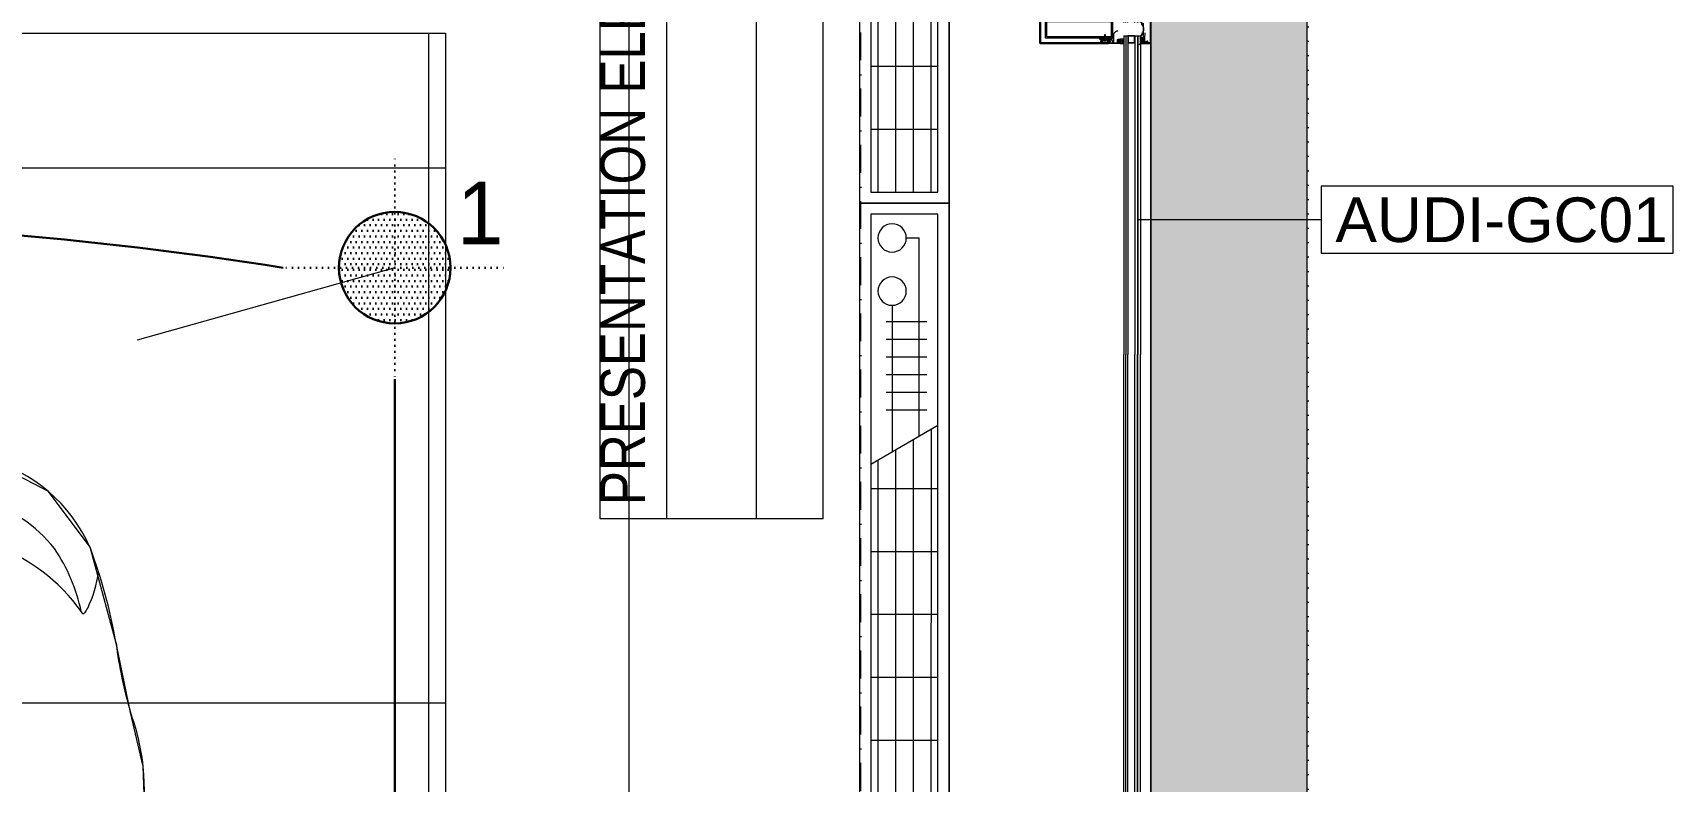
# Model space of a CAD drawing. Extents: x -1701 to 23780, y -363 to 7742.
# Drawn here: x 4536.9 to 4904.6, y 915.3 to 1083.2 of the extents above; entities that cross this region are included whole.
import ezdxf
from ezdxf.enums import TextEntityAlignment as Align

# ---------------------------------------------------------------- set-up
doc = ezdxf.new("R2010")
doc.units = 0
doc.header["$LTSCALE"] = 25
doc.header["$MEASUREMENT"] = 0
for name, pattern in [('Audi$0$DASHDOT2', [0.5, 0.25, -0.125, 0, -0.125]), ('Audi$0$DOT2', [0.125, 0, -0.125]), ('DOT2', [0.125, 0, -0.125])]:
    doc.linetypes.add(name, pattern=pattern)
doc.layers.get('0').update_dxf_attribs({"color": 9, "lineweight": 9})
for name, color, linetype, lineweight in [('31', 9, 'Continuous', 9), ('Audi$0$04', 8, 'Continuous', 9), ('Audi$0$05', 8, 'Continuous', 9), ('Audi$0$06D', 8, 'Continuous', 9), ('Audi$0$09', 8, 'Continuous', 9), ('Audi$0$10', 8, 'Continuous', 9), ('Audi$0$15', 8, 'Continuous', 9), ('Audi$0$20', 8, 'Audi$0$DOT2', 9), ('Audi$0$22', 8, 'Continuous', 9), ('Audi$0$24', 8, 'Audi$0$DASHDOT2', 9), ('Audi$0$32', 8, 'Continuous', 9), ('E-Aydınlatma', 7, 'Continuous', 30), ('E-KABLO', 7, 'Continuous', 30)]:
    doc.layers.add(name, color=color, linetype=linetype, lineweight=lineweight)
doc.styles.add('Audi$0$Arial', font='arial.ttf', dxfattribs={"height": 2.5})
doc.styles.add('Audi$0$MuuM_TEXT-STANDART', font='ARIALN.TTF')
doc.styles.add('TX-TEXT', font='')
doc.styles.get('TX-TEXT').set_extended_font_data('TrSah Futura Lt BT')

# ---------------------------------------------------------------- blocks, each defined once
blk = doc.blocks.new('Audi$0$p-audi-highlight_platform')
for p, q in [((510.3, 0), (510.3, 307.6)), ((630.3, 0), (630.3, 307.6)), ((660.6, 3.8), (0, 3.8))]:
    blk.add_line(p, q)
blk.add_lwpolyline([(0, 307.6), (660.6, 307.6), (660.6, 0), (0, 0)], close=True)
blk = doc.blocks.new('Audi$0$p-audi-presentation')
for p, q in [((-70, 35), (142.5, 35)), ((-70, 34.5), (142.5, 34.5)), ((142.5, 35), (260, 35)), ((142.5, 15.5), (-70, 15.5)), ((142.5, 15), (-70, 15)), ((260, 15), (142.5, 15))]:
    blk.add_line(p, q)
for points in [[(0, 10), (0, 0), (260, 0), (260, 50), (0, 50), (0, 40)], [(-70, 40), (142.5, 40), (142.5, 10), (-70, 10), (-70, 40)]]:
    blk.add_lwpolyline(points)
blk = doc.blocks.new('Audi$0$p-konvektor_audi')
for p, q in [((250, 89.48), (0, 89.47)), ((250, 89.47), (0, 89.48)), ((0, 89.48), (0, 69.47)), ((250, 69.47), (250, 89.47)), ((199.29, 85.44), (2.49, 85.42)), ((16.61, 71.95), (16.6, 86.99)), ((30.73, 71.95), (30.72, 86.99)), ((44.85, 71.95), (44.84, 86.99)), ((58.96, 71.95), (58.96, 86.99)), ((73.08, 71.95), (73.08, 86.99)), ((87.2, 71.95), (87.2, 86.99)), ((101.32, 71.95), (101.32, 86.99)), ((115.44, 71.95), (115.44, 86.99)), ((129.56, 71.95), (129.56, 86.99)), ((143.68, 71.95), (143.68, 86.98)), ((157.8, 71.95), (157.8, 86.98)), ((171.92, 71.94), (171.92, 86.98)), ((186.04, 71.94), (186.04, 86.98)), ((191.48, 71.95), (200.19, 86.99)), ((196.99, 81.46), (2.49, 81.45)), ((242.21, 82.69), (197.7, 82.69)), ((203.55, 84.5), (203.55, 75.36)), ((207.52, 84.5), (207.52, 75.36)), ((211.5, 84.5), (211.5, 75.36)), ((215.48, 84.5), (215.48, 75.36)), ((219.45, 84.5), (219.45, 75.36)), ((223.43, 84.5), (223.43, 75.36)), ((242.21, 79.91), (242.21, 82.69)), ((194.68, 77.48), (2.49, 77.47)), ((227.1, 76.72), (194.25, 76.73)), ((192.38, 73.51), (2.49, 73.49)), ((0, 69.47), (250, 69.47))]:
    blk.add_line(p, q)
for points in [[(250, 89.47), (0, 89.47), (0, 69.47), (250, 69.47)], [(247.51, 86.99), (247.51, 71.95), (2.49, 71.95), (2.49, 86.99)]]:
    blk.add_lwpolyline(points, close=True)
for centre in [(230.28, 76.72), (242.21, 76.72)]:
    blk.add_circle(centre, 3.18)
blk = doc.blocks.new('*U4859')
at = {"layer": 'Audi$0$10'}
h = blk.add_hatch(dxfattribs=at)
h.set_pattern_fill('LINE', color=256, scale=0.666667, angle=585, style=0)
h.set_pattern_definition([(135, (54.08257, -143.59187), (0.058925565, 0.058925565), [])])
edge = h.paths.add_edge_path()
edge.add_arc((-3.72, -23.02), 0.625, 382.6612, 422.8, ccw=False)
edge.add_arc((-3, -22.7), 0.162, 207.04, 269.8973)
edge.add_line((-3, -22.86), (-2.92, -22.86))
edge.add_line((-2.92, -22.86), (-2.91, -22.86))
edge.add_line((-2.91, -22.86), (-2.9, -22.86))
edge.add_line((-2.9, -22.86), (-2.89, -22.86))
edge.add_line((-2.89, -22.86), (-2.89, -22.86))
edge.add_line((-2.89, -22.86), (-2.88, -22.85))
edge.add_line((-2.88, -22.85), (-2.87, -22.85))
edge.add_line((-2.87, -22.85), (-2.87, -22.84))
edge.add_line((-2.87, -22.84), (-2.86, -22.84))
edge.add_line((-2.86, -22.84), (-2.86, -22.83))
edge.add_line((-2.86, -22.83), (-2.86, -22.81))
edge.add_line((-2.86, -22.81), (-2.86, -22.74))
edge.add_line((-2.86, -22.74), (-2.86, -22.73))
edge.add_line((-2.86, -22.73), (-2.86, -22.73))
edge.add_line((-2.86, -22.73), (-2.86, -22.73))
edge.add_line((-2.86, -22.73), (-2.86, -22.73))
edge.add_line((-2.86, -22.73), (-2.85, -22.72))
edge.add_line((-2.85, -22.72), (-2.85, -22.72))
edge.add_line((-2.85, -22.72), (-2.85, -22.72))
edge.add_line((-2.85, -22.72), (-2.84, -22.72))
edge.add_line((-2.84, -22.72), (-2.84, -22.72))
edge.add_line((-2.84, -22.72), (-2.76, -22.72))
edge.add_line((-2.76, -22.72), (-2.76, -22.72))
edge.add_line((-2.76, -22.72), (-2.75, -22.72))
edge.add_line((-2.75, -22.72), (-2.75, -22.72))
edge.add_line((-2.75, -22.72), (-2.75, -22.72))
edge.add_line((-2.75, -22.72), (-2.74, -22.72))
edge.add_line((-2.74, -22.72), (-2.74, -22.73))
edge.add_line((-2.74, -22.73), (-2.74, -22.73))
edge.add_line((-2.74, -22.73), (-2.74, -22.73))
edge.add_line((-2.74, -22.73), (-2.74, -22.74))
edge.add_line((-2.74, -22.74), (-2.74, -22.81))
edge.add_line((-2.74, -22.81), (-2.74, -22.82))
edge.add_line((-2.74, -22.82), (-2.74, -22.83))
edge.add_line((-2.74, -22.83), (-2.73, -22.84))
edge.add_line((-2.73, -22.84), (-2.73, -22.84))
edge.add_line((-2.73, -22.84), (-2.72, -22.85))
edge.add_line((-2.72, -22.85), (-2.72, -22.85))
edge.add_line((-2.72, -22.85), (-2.71, -22.86))
edge.add_line((-2.71, -22.86), (-2.7, -22.86))
edge.add_line((-2.7, -22.86), (-2.69, -22.86))
edge.add_line((-2.69, -22.86), (-2.68, -22.86))
edge.add_line((-2.68, -22.86), (-2.67, -22.86))
edge.add_line((-2.67, -22.86), (-2.67, -22.86))
edge.add_line((-2.67, -22.86), (-2.66, -22.85))
edge.add_line((-2.66, -22.85), (-2.65, -22.85))
edge.add_line((-2.65, -22.85), (-2.65, -22.84))
edge.add_line((-2.65, -22.84), (-2.64, -22.84))
edge.add_line((-2.64, -22.84), (-2.64, -22.83))
edge.add_line((-2.64, -22.83), (-2.64, -22.81))
edge.add_line((-2.64, -22.81), (-2.64, -22.74))
edge.add_line((-2.64, -22.74), (-2.64, -22.73))
edge.add_line((-2.64, -22.73), (-2.64, -22.73))
edge.add_line((-2.64, -22.73), (-2.64, -22.73))
edge.add_line((-2.64, -22.73), (-2.64, -22.73))
edge.add_line((-2.64, -22.73), (-2.63, -22.72))
edge.add_line((-2.63, -22.72), (-2.63, -22.72))
edge.add_line((-2.63, -22.72), (-2.63, -22.72))
edge.add_line((-2.63, -22.72), (-2.62, -22.72))
edge.add_line((-2.62, -22.72), (-2.62, -22.72))
edge.add_line((-2.62, -22.72), (-2.54, -22.72))
edge.add_line((-2.54, -22.72), (-2.54, -22.72))
edge.add_line((-2.54, -22.72), (-2.53, -22.72))
edge.add_line((-2.53, -22.72), (-2.53, -22.72))
edge.add_line((-2.53, -22.72), (-2.53, -22.72))
edge.add_line((-2.53, -22.72), (-2.52, -22.72))
edge.add_line((-2.52, -22.72), (-2.52, -22.73))
edge.add_line((-2.52, -22.73), (-2.52, -22.73))
edge.add_line((-2.52, -22.73), (-2.52, -22.73))
edge.add_line((-2.52, -22.73), (-2.52, -22.74))
edge.add_line((-2.52, -22.74), (-2.52, -22.81))
edge.add_line((-2.52, -22.81), (-2.52, -22.82))
edge.add_line((-2.52, -22.82), (-2.52, -22.83))
edge.add_line((-2.52, -22.83), (-2.51, -22.84))
edge.add_line((-2.51, -22.84), (-2.51, -22.84))
edge.add_line((-2.51, -22.84), (-2.5, -22.85))
edge.add_line((-2.5, -22.85), (-2.5, -22.85))
edge.add_line((-2.5, -22.85), (-2.49, -22.86))
edge.add_line((-2.49, -22.86), (-2.48, -22.86))
edge.add_line((-2.48, -22.86), (-2.47, -22.86))
edge.add_line((-2.47, -22.86), (-2.46, -22.86))
edge.add_line((-2.46, -22.86), (-2.45, -22.86))
edge.add_line((-2.45, -22.86), (-2.45, -22.86))
edge.add_line((-2.45, -22.86), (-2.44, -22.85))
edge.add_line((-2.44, -22.85), (-2.43, -22.85))
edge.add_line((-2.43, -22.85), (-2.43, -22.84))
edge.add_line((-2.43, -22.84), (-2.42, -22.84))
edge.add_line((-2.42, -22.84), (-2.42, -22.83))
edge.add_line((-2.42, -22.83), (-2.42, -22.81))
edge.add_line((-2.42, -22.81), (-2.42, -22.74))
edge.add_line((-2.42, -22.74), (-2.42, -22.73))
edge.add_line((-2.42, -22.73), (-2.42, -22.73))
edge.add_line((-2.42, -22.73), (-2.42, -22.73))
edge.add_line((-2.42, -22.73), (-2.42, -22.73))
edge.add_line((-2.42, -22.73), (-2.41, -22.72))
edge.add_line((-2.41, -22.72), (-2.41, -22.72))
edge.add_line((-2.41, -22.72), (-2.41, -22.72))
edge.add_line((-2.41, -22.72), (-2.4, -22.72))
edge.add_line((-2.4, -22.72), (-2.4, -22.72))
edge.add_line((-2.4, -22.72), (-2.32, -22.72))
edge.add_line((-2.32, -22.72), (-2.32, -22.72))
edge.add_line((-2.32, -22.72), (-2.31, -22.72))
edge.add_line((-2.31, -22.72), (-2.31, -22.72))
edge.add_line((-2.31, -22.72), (-2.31, -22.72))
edge.add_line((-2.31, -22.72), (-2.3, -22.72))
edge.add_line((-2.3, -22.72), (-2.3, -22.73))
edge.add_line((-2.3, -22.73), (-2.3, -22.73))
edge.add_line((-2.3, -22.73), (-2.3, -22.73))
edge.add_line((-2.3, -22.73), (-2.3, -22.74))
edge.add_line((-2.3, -22.74), (-2.3, -22.81))
edge.add_line((-2.3, -22.81), (-2.3, -22.82))
edge.add_line((-2.3, -22.82), (-2.3, -22.83))
edge.add_line((-2.3, -22.83), (-2.29, -22.84))
edge.add_line((-2.29, -22.84), (-2.29, -22.84))
edge.add_line((-2.29, -22.84), (-2.28, -22.85))
edge.add_line((-2.28, -22.85), (-2.28, -22.85))
edge.add_line((-2.28, -22.85), (-2.27, -22.86))
edge.add_line((-2.27, -22.86), (-2.26, -22.86))
edge.add_line((-2.26, -22.86), (-2.25, -22.86))
edge.add_line((-2.25, -22.86), (-2.24, -22.86))
edge.add_line((-2.24, -22.86), (-2.23, -22.86))
edge.add_line((-2.23, -22.86), (-2.23, -22.86))
edge.add_line((-2.23, -22.86), (-2.22, -22.85))
edge.add_line((-2.22, -22.85), (-2.21, -22.85))
edge.add_line((-2.21, -22.85), (-2.21, -22.84))
edge.add_line((-2.21, -22.84), (-2.2, -22.84))
edge.add_line((-2.2, -22.84), (-2.2, -22.83))
edge.add_line((-2.2, -22.83), (-2.2, -22.81))
edge.add_line((-2.2, -22.81), (-2.2, -22.74))
edge.add_line((-2.2, -22.74), (-2.2, -22.73))
edge.add_line((-2.2, -22.73), (-2.2, -22.73))
edge.add_line((-2.2, -22.73), (-2.2, -22.73))
edge.add_line((-2.2, -22.73), (-2.2, -22.73))
edge.add_line((-2.2, -22.73), (-2.19, -22.72))
edge.add_line((-2.19, -22.72), (-2.19, -22.72))
edge.add_line((-2.19, -22.72), (-2.19, -22.72))
edge.add_line((-2.19, -22.72), (-2.18, -22.72))
edge.add_line((-2.18, -22.72), (-2.18, -22.72))
edge.add_line((-2.18, -22.72), (-2.1, -22.72))
edge.add_line((-2.1, -22.72), (-2.1, -22.72))
edge.add_line((-2.1, -22.72), (-2.09, -22.72))
edge.add_line((-2.09, -22.72), (-2.09, -22.72))
edge.add_line((-2.09, -22.72), (-2.09, -22.72))
edge.add_line((-2.09, -22.72), (-2.08, -22.72))
edge.add_line((-2.08, -22.72), (-2.08, -22.73))
edge.add_line((-2.08, -22.73), (-2.08, -22.73))
edge.add_line((-2.08, -22.73), (-2.08, -22.73))
edge.add_line((-2.08, -22.73), (-2.08, -22.74))
edge.add_line((-2.08, -22.74), (-2.08, -22.99))
edge.add_arc((-2.11, -22.99), 0.03, 270, 360, ccw=False)
edge.add_line((-2.11, -23.02), (-2.29, -23.02))
edge.add_line((-2.29, -23.02), (-2.29, -23.19))
edge.add_line((-2.29, -23.19), (-2.22, -23.21))
edge.add_arc((-2.23, -23.26), 0.05, 327.9606, 435.4015, ccw=False)
edge.add_arc((-2.27, -23.23), 0.1, 296.3878, 327.9606, ccw=False)
edge.add_arc((-2.52, -22.73), 0.663, 243.6122, 296.3878, ccw=False)
edge.add_arc((-2.77, -23.23), 0.1, 212.0394, 243.6122, ccw=False)
edge.add_arc((-2.82, -23.26), 0.05, 104.5985, 212.0394, ccw=False)
edge.add_line((-2.83, -23.21), (-2.75, -23.19))
edge.add_line((-2.75, -23.19), (-2.75, -23.02))
edge.add_line((-2.75, -23.02), (-3.17, -23.02))
edge.add_arc((-3.17, -22.97), 0.05, 193.1598, 270, ccw=False)
edge.add_arc((-3.97, -23.12), 0.763, 370.8798, 411.3382)
edge.add_arc((-3.45, -22.51), 0.0486, 74.5683, 206.9707, ccw=False)
edge = h.paths.add_edge_path(flags=16)
edge.add_arc((-2.62, -23.22), 0.03, 180, 259.176, ccw=False)
edge.add_line((-2.65, -23.22), (-2.65, -23.05))
edge.add_arc((-2.62, -23.05), 0.03, 90, 180, ccw=False)
edge.add_line((-2.62, -23.02), (-2.42, -23.02))
edge.add_arc((-2.42, -23.05), 0.03, 360, 450, ccw=False)
edge.add_line((-2.39, -23.05), (-2.39, -23.22))
edge.add_arc((-2.42, -23.22), 0.03, 280.824, 360, ccw=False)
edge.add_arc((-2.52, -22.69), 0.562, 259.176, 280.824, ccw=False)
for p, q in [((-2.56, -14.43), (-2.45, -14.43)), ((-2.45, -14.98), (-2.45, -14.43)), ((-2.4, -14.85), (-2.45, -14.56)), ((-2.44, -14.56), (-2.45, -14.56)), ((-2.45, -14.69), (-2.42, -14.82)), ((-2.44, -14.56), (-2.39, -14.85)), ((-2.42, -14.59), (-2.44, -14.56)), ((-2.37, -14.59), (-2.42, -14.59)), ((-2.37, -14.82), (-2.42, -14.59)), ((-2.35, -14.56), (-2.37, -14.59)), ((-2.37, -14.59), (-2.33, -14.82)), ((-2.33, -14.59), (-2.35, -14.56)), ((-2.35, -14.56), (-2.35, -14.56)), ((-2.31, -14.85), (-2.35, -14.56)), ((-2.35, -14.56), (-2.3, -14.85)), ((-2.28, -14.59), (-2.33, -14.59)), ((-2.28, -14.82), (-2.33, -14.59)), ((-2.26, -14.56), (-2.28, -14.59)), ((-2.28, -14.59), (-2.23, -14.82)), ((-2.25, -14.56), (-2.26, -14.56)), ((-2.21, -14.85), (-2.26, -14.56)), ((-2.23, -14.59), (-2.25, -14.56)), ((-2.25, -14.56), (-2.2, -14.85)), ((-2.18, -14.82), (-2.23, -14.59)), ((-2.18, -14.59), (-2.23, -14.59)), ((-2.16, -14.56), (-2.18, -14.59)), ((-2.18, -14.59), (-1.99, -14.59)), ((-2.18, -14.59), (-2.13, -14.82)), ((-2.15, -14.56), (-2.16, -14.56)), ((-2.11, -14.85), (-2.16, -14.56)), ((-2.13, -14.59), (-2.15, -14.56)), ((-2.15, -14.56), (-2.11, -14.85)), ((-2.09, -14.82), (-2.13, -14.59)), ((-2.09, -14.59), (-2.13, -14.59)), ((-2.07, -14.56), (-2.09, -14.59)), ((-2.09, -14.59), (-2.04, -14.82)), ((-2.06, -14.56), (-2.07, -14.56)), ((-2.02, -14.85), (-2.07, -14.56)), ((-2.04, -14.59), (-2.06, -14.56)), ((-2.06, -14.56), (-2.01, -14.85)), ((-1.99, -14.82), (-2.04, -14.59)), ((-1.97, -14.56), (-1.99, -14.59)), ((-1.99, -14.59), (-1.94, -14.82)), ((-1.97, -14.56), (-1.96, -14.56)), ((-1.92, -14.85), (-1.97, -14.56)), ((-1.94, -14.59), (-1.96, -14.56)), ((-1.96, -14.56), (-1.91, -14.85)), ((-1.89, -14.59), (-1.94, -14.59)), ((-1.89, -14.82), (-1.94, -14.59)), ((-1.87, -14.56), (-1.89, -14.59)), ((-1.89, -14.59), (-1.84, -14.82)), ((-1.82, -14.85), (-1.87, -14.56)), ((-1.86, -14.56), (-1.87, -14.56)), ((-1.86, -14.56), (-1.82, -14.85)), ((-1.84, -14.59), (-1.86, -14.56)), ((-1.8, -14.82), (-1.84, -14.59)), ((-1.8, -14.59), (-1.84, -14.59)), ((-1.78, -14.56), (-1.8, -14.59)), ((-1.8, -14.59), (-1.75, -14.82)), ((-1.78, -14.56), (-1.77, -14.56)), ((-1.73, -14.85), (-1.78, -14.56)), ((-1.75, -14.59), (-1.77, -14.56)), ((-1.77, -14.56), (-1.72, -14.85)), ((-1.75, -14.59), (-1.7, -14.59)), ((-1.7, -14.82), (-1.75, -14.59)), ((-1.68, -14.56), (-1.7, -14.59)), ((-1.7, -14.59), (-1.65, -14.82)), ((-1.63, -14.85), (-1.68, -14.56)), ((-1.68, -14.56), (-1.67, -14.56)), ((-1.67, -14.56), (-1.62, -14.85)), ((-1.65, -14.59), (-1.67, -14.56)), ((-1.6, -14.82), (-1.65, -14.59)), ((-1.6, -14.59), (-1.65, -14.59)), ((-1.58, -14.56), (-1.6, -14.59)), ((-1.6, -14.59), (-1.55, -14.82)), ((-1.53, -14.85), (-1.58, -14.56)), ((-1.58, -14.56), (-1.57, -14.56)), ((-1.57, -14.56), (-1.53, -14.85)), ((-1.55, -14.59), (-1.57, -14.56)), ((-1.51, -14.82), (-1.55, -14.59)), ((-1.51, -14.59), (-1.55, -14.59)), ((-1.49, -14.56), (-1.51, -14.59)), ((-1.44, -14.85), (-1.49, -14.56)), ((-1.48, -14.56), (-1.49, -14.56)), ((-1.48, -14.56), (-1.43, -14.85)), ((-1.46, -14.59), (-1.48, -14.56)), ((-1.41, -14.82), (-1.46, -14.59)), ((-1.44, -14.59), (-1.46, -14.59)), ((-1.4, -14.61), (-1.44, -14.59)), ((-1.39, -14.59), (-1.4, -14.61)), ((-1.4, -14.61), (-1.31, -14.77)), ((-1.37, -14.66), (-1.39, -14.59)), ((-1.38, -14.59), (-1.39, -14.59)), ((-1.36, -14.62), (-1.38, -14.59)), ((-1.38, -14.59), (-1.36, -14.68)), ((-1.36, -14.68), (-1.37, -14.66)), ((-1.31, -14.77), (-1.36, -14.62)), ((-1.18, -14.7), (-1.36, -14.62)), ((-1.17, -14.71), (-1.18, -14.7)), ((-1.18, -14.72), (-1.17, -14.71)), ((-2.56, -14.98), (-2.45, -14.98)), ((-2.42, -14.82), (-2.45, -14.82)), ((-2.42, -14.82), (-2.4, -14.85)), ((-2.42, -14.82), (-2.4, -14.85)), ((-2.4, -14.85), (-2.39, -14.85)), ((-2.39, -14.85), (-2.37, -14.82)), ((-2.33, -14.82), (-2.37, -14.82)), ((-2.33, -14.82), (-2.31, -14.85)), ((-2.33, -14.82), (-2.31, -14.85)), ((-2.31, -14.85), (-2.3, -14.85)), ((-2.3, -14.85), (-2.28, -14.82)), ((-2.28, -14.82), (-2.23, -14.82)), ((-2.23, -14.82), (-2.21, -14.85)), ((-2.23, -14.82), (-2.21, -14.85)), ((-2.04, -14.82), (-2.23, -14.82)), ((-2.21, -14.85), (-2.2, -14.85)), ((-2.2, -14.85), (-2.18, -14.82)), ((-2.18, -14.82), (-2.13, -14.82)), ((-2.18, -14.82), (-2.13, -14.82)), ((-2.13, -14.82), (-2.11, -14.85)), ((-2.13, -14.82), (-2.11, -14.85)), ((-2.11, -14.85), (-2.09, -14.82)), ((-2.11, -14.85), (-2.11, -14.85)), ((-2.09, -14.82), (-2.04, -14.82)), ((-2.09, -14.82), (-2.04, -14.82)), ((-2.04, -14.82), (-2.02, -14.85)), ((-2.04, -14.82), (-2.02, -14.85)), ((-2.02, -14.85), (-2.01, -14.85)), ((-2.01, -14.85), (-1.99, -14.82)), ((-1.99, -14.82), (-1.94, -14.82)), ((-1.99, -14.82), (-1.94, -14.82)), ((-1.94, -14.82), (-1.92, -14.85)), ((-1.94, -14.82), (-1.92, -14.85)), ((-1.92, -14.85), (-1.91, -14.85)), ((-1.91, -14.85), (-1.89, -14.82)), ((-1.89, -14.82), (-1.84, -14.82)), ((-1.84, -14.82), (-1.82, -14.85)), ((-1.84, -14.82), (-1.82, -14.85)), ((-1.82, -14.85), (-1.8, -14.82)), ((-1.82, -14.85), (-1.82, -14.85)), ((-1.75, -14.82), (-1.8, -14.82)), ((-1.75, -14.82), (-1.73, -14.85)), ((-1.75, -14.82), (-1.73, -14.85)), ((-1.73, -14.85), (-1.72, -14.85)), ((-1.72, -14.85), (-1.7, -14.82)), ((-1.7, -14.82), (-1.65, -14.82)), ((-1.65, -14.82), (-1.63, -14.85)), ((-1.65, -14.82), (-1.63, -14.85)), ((-1.63, -14.85), (-1.62, -14.85)), ((-1.62, -14.85), (-1.6, -14.82)), ((-1.6, -14.82), (-1.55, -14.82)), ((-1.55, -14.82), (-1.53, -14.85)), ((-1.55, -14.82), (-1.53, -14.85)), ((-1.53, -14.85), (-1.51, -14.82)), ((-1.53, -14.85), (-1.53, -14.85)), ((-1.51, -14.82), (-1.46, -14.82)), ((-1.46, -14.82), (-1.44, -14.85)), ((-1.44, -14.85), (-1.43, -14.85)), ((-1.43, -14.85), (-1.41, -14.82)), ((-1.41, -14.81), (-1.18, -14.72)), ((-1.41, -14.82), (-1.41, -14.81)), ((-1.47, -18.95), (-1.47, -22.7))]:
    blk.add_line(p, q, dxfattribs=at)
for points in [[(2.95, 0), (-2.95, 0, 0.414214), (-3.25, -0.3), (-3.25, -15.48, 0.470043), (-3.22, -15.51), (-3.15, -15.51, 0.430327), (-3.05, -15.41), (-2.88, -15.41), (-2.88, -15.69), (-2.95, -15.72, 0.508142), (-2.95, -15.77), (-2.78, -15.92, 0.650971), (-2.7, -15.89), (-2.7, -15.26, 0.414214), (-2.75, -15.21), (-3.1, -15.21), (-3.1, -13.91), (-2.74, -13.91), (-2.67, -14.03), (-2.67, -14.3, 0.414214), (-2.64, -14.33), (-2.6, -14.33, 0.267949), (-2.58, -14.31), (-2.47, -14.13, 0.131652), (-2.47, -14.12), (-2.47, -13.99, 0.131652), (-2.47, -13.97), (-2.62, -13.72, 0.267949), (-2.64, -13.71), (-3.05, -13.71), (-3.05, -0.4, -0.414214), (-2.95, -0.3), (2.95, -0.3)], [(-0.45, -17.56, 0.414214), (-1.4, -16.61), (-2.97, -16.61, 0.414214), (-3.07, -16.71), (-3.07, -17.43, 0.414214), (-2.97, -17.53), (-2.41, -17.53, -0.414214), (-2.25, -17.69), (-2.25, -18.01, -0.414214), (-2.35, -18.11), (-2.45, -18.11, -0.414214), (-2.55, -18.01), (-2.55, -17.99), (-2.4, -17.99), (-2.4, -17.69), (-2.72, -17.69), (-2.75, -17.66), (-2.78, -17.69), (-3.1, -17.69), (-3.1, -17.99), (-2.95, -17.99), (-2.95, -18.01, -0.414214), (-3.05, -18.11), (-3.22, -18.11, -0.414214), (-3.25, -18.08), (-3.25, -16.61), (-3.25, -15.54, -0.414214), (-3.22, -15.51), (-3, -15.51, -0.414214), (-2.9, -15.61), (-2.9, -15.63, -0.414214), (-2.93, -15.66), (-3.07, -15.66), (-3.07, -16.31, 0.414214), (-2.97, -16.41), (-2.75, -16.41, 0.414214), (-2.45, -16.11), (-2.45, -14.74), (-2.42, -14.71), (-2.45, -14.68), (-2.45, -13.89), (-2.26, -13.55, -0.767327), (-2.2, -13.57), (-2.2, -15.5), (-2.25, -15.61), (-2.25, -15.73), (-2.22, -15.75), (-2.25, -15.76), (-2.25, -15.83, -1), (-2.25, -15.89), (-2.25, -15.97, -1), (-2.25, -16.03), (-2.25, -16.11, 0.414214), (-1.95, -16.41), (0, -16.41)], [(-0.8, -23.65), (-0.83, -23.68), (-1.44, -23.68, -0.198912), (-1.46, -23.67), (-1.55, -23.58), (-2.71, -23.58), (-2.9, -23.68), (-2.74, -23.96, -1), (-2.87, -24.04), (-3.09, -23.66, -0.414214), (-3.08, -23.62), (-2.98, -23.57), (-3.12, -23.07, -0.493145), (-3.05, -22.98), (-2.85, -22.98, -0.414214), (-2.8, -23.03), (-2.8, -23.1, -0.414214), (-2.83, -23.13), (-2.95, -23.13), (-2.88, -23.38), (-2.15, -23.38), (-2.15, -23.13), (-2.27, -23.13, -0.414214), (-2.3, -23.1), (-2.3, -23.03, -0.414214), (-2.25, -22.98), (-1.9, -22.98, -0.414214), (-1.85, -23.03), (-1.85, -23.1, -0.414214), (-1.88, -23.13), (-2, -23.13), (-2, -23.38), (-1.45, -23.38), (-1.45, -23.31, -0.414214), (-1.42, -23.28), (-1.33, -23.28, -0.414214), (-1.3, -23.31), (-1.3, -23.38), (1.3, -23.38)], [(3.25, -22.7), (3.25, -22.75), (2.45, -22.75, 0.10228), (1.16, -23.02, -0.152313), (0, -23.38, -0.152313), (-1.16, -23.02, 0.159108), (-1.84, -22.75), (-3.02, -22.75), (-3.02, -22.7), (-1.84, -22.7, -0.158967), (-1.13, -22.98, 0.152054), (0, -23.33, 0.152944), (1.13, -22.98, -0.10266), (2.45, -22.7), (3.25, -22.7)]]:
    blk.add_lwpolyline(points, format="xyb", dxfattribs=at)
for points in [[(-2, -1.41), (2, -1.41), (2, -16.41), (-2, -16.41)], [(-1.7, -1.71), (1.7, -1.71), (1.7, -16.11), (-1.7, -16.11)], [(-1.47, -21.42), (-1.47, -19.82), (-3.07, -19.82), (-3.07, -21.42)], [(-1.57, -21.32), (-1.57, -19.92), (-2.97, -19.92), (-2.97, -21.32)]]:
    blk.add_lwpolyline(points, close=True, dxfattribs=at)
for points in [[(-2.65, -14.67), (-2.63, -14.7), (-2.63, -14.71), (-2.65, -14.74)], [(-1.51, -14.59), (-1.46, -14.82)]]:
    blk.add_lwpolyline(points, dxfattribs=at)
for points in [[(-2.47, -18.13, -0.414214), (-2.57, -18.03), (-2.57, -17.97), (-2.45, -17.97), (-2.45, -17.87, 0.333333), (-3.05, -17.87), (-3.05, -17.97), (-2.93, -17.97), (-2.93, -18.03, -0.414214), (-3.03, -18.13), (-3.25, -18.13), (-3.25, -18.78), (-3.21, -18.78, 0.307685), (-3.15, -18.74, -1.128702), (-3.09, -18.77, -0.201212), (-3.25, -18.88, 0.978531), (-3.25, -18.98, 0.1613), (-3.04, -18.86, -0.307572), (-3.02, -18.86), (-2.83, -18.97, 0.8391), (-2.81, -18.95), (-2.89, -18.86, -0.8391), (-2.87, -18.83), (-2.61, -18.97, 0.8391), (-2.59, -18.95), (-2.67, -18.86, -0.8391), (-2.65, -18.83), (-2.39, -18.97, 0.8391), (-2.37, -18.95), (-2.45, -18.86, -0.8391), (-2.43, -18.83), (-2.17, -18.97, 0.8391), (-2.15, -18.95), (-2.23, -18.86, -0.176327), (-2.25, -18.8), (-2.25, -18.13)], [(-2.67, -18.13), (-2.67, -17.9, 0.375047), (-2.7, -17.87, 0.067879), (-2.8, -17.87, 0.375047), (-2.83, -17.9), (-2.83, -18.13, -0.298217), (-2.89, -18.22, 0.298217), (-2.95, -18.31), (-2.95, -18.34, 0.414214), (-2.92, -18.37), (-2.58, -18.37, 0.414214), (-2.55, -18.34), (-2.55, -18.31, 0.298217), (-2.61, -18.22, -0.298217)], [(-2.95, -18.55), (-2.95, -18.58, 1), (-2.55, -18.58), (-2.55, -18.55, 0.414214), (-2.58, -18.52), (-2.92, -18.52, 0.414214)], [(-3.44, -22.46, -0.176952), (-3.15, -22.78, 0.281357), (-3, -22.86), (-2.92, -22.86), (-2.91, -22.86), (-2.9, -22.86), (-2.89, -22.86), (-2.89, -22.86), (-2.88, -22.85), (-2.87, -22.85), (-2.87, -22.84), (-2.86, -22.84), (-2.86, -22.83), (-2.86, -22.81), (-2.86, -22.74), (-2.86, -22.73), (-2.86, -22.73), (-2.86, -22.73), (-2.86, -22.73), (-2.85, -22.72), (-2.85, -22.72), (-2.85, -22.72), (-2.84, -22.72), (-2.84, -22.72), (-2.76, -22.72), (-2.76, -22.72), (-2.75, -22.72), (-2.75, -22.72), (-2.75, -22.72), (-2.74, -22.72), (-2.74, -22.73), (-2.74, -22.73), (-2.74, -22.73), (-2.74, -22.74), (-2.74, -22.81), (-2.74, -22.82), (-2.74, -22.83), (-2.73, -22.84), (-2.73, -22.84), (-2.72, -22.85), (-2.72, -22.85), (-2.71, -22.86), (-2.7, -22.86), (-2.69, -22.86), (-2.68, -22.86), (-2.67, -22.86), (-2.67, -22.86), (-2.66, -22.85), (-2.65, -22.85), (-2.65, -22.84), (-2.64, -22.84), (-2.64, -22.83), (-2.64, -22.81), (-2.64, -22.74), (-2.64, -22.73), (-2.64, -22.73), (-2.64, -22.73), (-2.64, -22.73), (-2.63, -22.72), (-2.63, -22.72), (-2.63, -22.72), (-2.62, -22.72), (-2.62, -22.72), (-2.54, -22.72), (-2.54, -22.72), (-2.53, -22.72), (-2.53, -22.72), (-2.53, -22.72), (-2.52, -22.72), (-2.52, -22.73), (-2.52, -22.73), (-2.52, -22.73), (-2.52, -22.74), (-2.52, -22.81), (-2.52, -22.82), (-2.52, -22.83), (-2.51, -22.84), (-2.51, -22.84), (-2.5, -22.85), (-2.5, -22.85), (-2.49, -22.86), (-2.48, -22.86), (-2.47, -22.86), (-2.46, -22.86), (-2.45, -22.86), (-2.45, -22.86), (-2.44, -22.85), (-2.43, -22.85), (-2.43, -22.84), (-2.42, -22.84), (-2.42, -22.83), (-2.42, -22.81), (-2.42, -22.74), (-2.42, -22.73), (-2.42, -22.73), (-2.42, -22.73), (-2.42, -22.73), (-2.41, -22.72), (-2.41, -22.72), (-2.41, -22.72), (-2.4, -22.72), (-2.4, -22.72), (-2.32, -22.72), (-2.32, -22.72), (-2.31, -22.72), (-2.31, -22.72), (-2.31, -22.72), (-2.3, -22.72), (-2.3, -22.73), (-2.3, -22.73), (-2.3, -22.73), (-2.3, -22.74), (-2.3, -22.81), (-2.3, -22.82), (-2.3, -22.83), (-2.29, -22.84), (-2.29, -22.84), (-2.28, -22.85), (-2.28, -22.85), (-2.27, -22.86), (-2.26, -22.86), (-2.25, -22.86), (-2.24, -22.86), (-2.23, -22.86), (-2.23, -22.86), (-2.22, -22.85), (-2.21, -22.85), (-2.21, -22.84), (-2.2, -22.84), (-2.2, -22.83), (-2.2, -22.81), (-2.2, -22.74), (-2.2, -22.73), (-2.2, -22.73), (-2.2, -22.73), (-2.2, -22.73), (-2.19, -22.72), (-2.19, -22.72), (-2.19, -22.72), (-2.18, -22.72), (-2.18, -22.72), (-2.1, -22.72), (-2.1, -22.72), (-2.09, -22.72), (-2.09, -22.72), (-2.09, -22.72), (-2.08, -22.72), (-2.08, -22.73), (-2.08, -22.73), (-2.08, -22.73), (-2.08, -22.74), (-2.08, -22.99, -0.414214), (-2.11, -23.02), (-2.29, -23.02), (-2.29, -23.19), (-2.22, -23.21, -0.506456), (-2.19, -23.28, -0.13864), (-2.23, -23.32, -0.234436), (-2.82, -23.32, -0.13864), (-2.86, -23.28, -0.506456), (-2.83, -23.21), (-2.75, -23.19), (-2.75, -23.02), (-3.17, -23.02, -0.348434), (-3.22, -22.98, 0.17839), (-3.49, -22.53, -0.651907)], [(-3.1, -24.85), (-3.1, -24.28), (-2.78, -24.28, 1), (-2.78, -24.13), (-3.1, -24.13), (-3.1, -23.65), (-3.02, -23.6, 0.339454), (-3, -23.57), (-3.14, -23.04, 0.876976), (-3.25, -23.05), (-3.25, -25), (3.25, -25), (3.25, -23.05, 0.876976), (3.14, -23.04), (3, -23.57, 0.339454), (3.02, -23.6), (3.1, -23.65), (3.1, -24.13), (2.78, -24.13, 1), (2.78, -24.28), (3.1, -24.28), (3.1, -24.85)], [(-2.63, -23.27, -0.359904), (-2.65, -23.24), (-2.65, -23.07, -0.414214), (-2.62, -23.04), (-2.42, -23.04, -0.414214), (-2.39, -23.07), (-2.39, -23.24, -0.359904), (-2.42, -23.27, -0.094739)], [(-2.63, -23.27, -0.359904), (-2.65, -23.24), (-2.65, -23.07, -0.414214), (-2.62, -23.04), (-2.42, -23.04, -0.414214), (-2.39, -23.07), (-2.39, -23.24, -0.359904), (-2.42, -23.27, -0.094739)]]:
    blk.add_lwpolyline(points, format="xyb", close=True, dxfattribs=at)
for centre, start, end in [((-2.13, -14.73), 144.7573, 172.4905), ((-2.13, -14.68), 187.5095, 215.2427)]:
    blk.add_arc(centre, 0.521, start, end, dxfattribs=at)
at = {"layer": 'Audi$0$15'}
for p, q in [((-1.47, -18.95), (-72.96, -18.95)), ((-1.47, -19.35), (-72.96, -19.35)), ((-1.47, -19.42), (-72.96, -19.42)), ((-1.47, -19.82), (-72.96, -19.82)), ((-1.47, -21.42), (-72.96, -21.42)), ((-1.47, -22.02), (-72.96, -22.02)), ((1.47, -18.95), (160.04, -18.95)), ((1.47, -19.35), (160.04, -19.35)), ((1.47, -19.42), (160.04, -19.42)), ((1.47, -19.82), (160.04, -19.82)), ((1.47, -21.42), (160.04, -21.42)), ((1.47, -22.02), (160.04, -22.02)), ((-1.47, -22.1), (-72.96, -22.1)), ((-1.47, -22.7), (-72.96, -22.7)), ((1.47, -22.1), (160.04, -22.1)), ((1.47, -22.7), (160.04, -22.7))]:
    blk.add_line(p, q, dxfattribs=at)
blk = doc.blocks.new('Audi$0$P-AKS_AUDI')
at = {"layer": 'Audi$0$24'}
blk.add_lwpolyline([(0, -2590), (0, 1250)], dxfattribs=at)
blk = doc.blocks.new('Audi$0$p-zemin kat')
at = {"layer": 'Audi$0$09'}
h = blk.add_hatch(dxfattribs=at)
h.set_pattern_fill('SQUARE', color=252, scale=20, style=0)
h.paths.add_polyline_path([(4025.5, 285), (4822.5, 285), (4822.5, 2034.32), (4787.5, 2034.32), (4787.5, 320), (4025.5, 320)])
at = {"layer": 'Audi$0$06D'}
blk.add_lwpolyline([(4025.5, 320), (4787.5, 320), (4787.5, 2034.62)], dxfattribs=at)
blk.add_lwpolyline([(4025.5, 285), (4822.5, 285), (4822.5, 2034.32), (4787.5, 2034.32), (4787.5, 320), (4025.5, 320), (4025.5, 285)], close=True, dxfattribs=at)
at = {"layer": 'Audi$0$20'}
blk.add_lwpolyline([(1719.56, 284.7), (4822.79, 284.7), (4822.79, 2034.32)], dxfattribs=at)
at = {"layer": 'Audi$0$10', "rotation": 90}
for p in [(4762.5, 1084), (4762.5, 851)]:
    blk.add_blockref('*U4859', p, dxfattribs=at)
at = {"layer": 'Audi$0$24'}
blk.add_blockref('Audi$0$P-AKS_AUDI', (4722.5, 2785), dxfattribs=at)
blk = doc.blocks.new('Audi$0$0_wallno')
blk.add_lwpolyline([(-7.84, 1.5), (7.942, 1.5), (7.942, -1.5), (-7.84, -1.5)], close=True)
blk.add_lwpolyline([(7.942, 0), (16.132, 0)])
at = {"style": 'Audi$0$Arial'}
blk.add_attdef('GENISLIK', text='', height=2, dxfattribs=at).set_placement((8.442, 0), align=Align.BOTTOM_LEFT)
blk.add_attdef('DUVARNO', text='', height=2, dxfattribs=at).set_placement((0, 0), align=Align.MIDDLE_CENTER)
blk.add_attdef('YUKSEKLIK', text='', height=2, dxfattribs=at).set_placement((8.442, -0.5), align=Align.TOP_LEFT)
blk = doc.blocks.new('Audi$0$Group-321-1')
at = {"lineweight": 0}
blk.add_lwpolyline([(384783.5053, 69368.2326), (384783.5403, 69368.3322), (384783.689, 69368.5997), (384783.7466, 69368.6084), (384783.8084, 69368.6626), (384783.8147, 69368.6844), (384783.7337, 69368.6844), (384784.4562, 69370.087), (384784.5363, 69370.2162), (384784.6671, 69370.4777), (384784.7897, 69370.7386), (384784.8195, 69370.8587), (384784.8615, 69371.012), (384784.9078, 69371.2302), (384784.8821, 69371.3838), (384784.7923, 69371.511)], dxfattribs=at)
for centre, radius, start, end in [((384784.5586, 69371.2508), 0.3498, 356.6286, 48.0695), ((384784.5288, 69371.2049), 0.3125, 10.9765, 46.6208), ((384784.4106, 69371.0507), 0.4181, 8.178, 43.1479), ((384784.436, 69371.2157), 0.4025, 344.8714, 6.9361), ((384783.6723, 69371.3777), 1.2443, 342.9317, 353.1906), ((384784.6574, 69371.3463), 0.2984, 307.9125, 324.3512), ((384784.8286, 69371.1089), 0.00442, 156.7934, 286.8057), ((384784.7921, 69371.1821), 0.0862, 296.0164, 304.3102), ((384785.7608, 69370.6832), 0.9575, 159.9143, 169.4376), ((384784.272, 69370.9318), 0.5525, 339.5333, 352.6324), ((384773.8988, 69375.6976), 11.9668, 332.7589, 335.51885)]:
    blk.add_arc(centre, radius, start, end, dxfattribs=at)
blk = doc.blocks.new('Audi$0$p-audi_arac')
at = {"layer": 'Audi$0$06D', "lineweight": 0, "flags": 128}
blk.add_lwpolyline([(695.6, 0.8), (-4.4, 0.8), (-4.4, 400.8), (695.6, 400.8)], close=True, dxfattribs=at)
at = {"xscale": 99.99999999999999, "yscale": 99.99999999999999, "zscale": 99.99999999999999, "rotation": 117.1763778173342}
blk.add_blockref('Audi$0$Group-321-1', (23745751.03, -31061967.79), dxfattribs=at)
blk = doc.blocks.new('Audi')
at = {"layer": 'Audi$0$04', "rotation": 270}
blk.add_blockref('Audi$0$p-audi_arac', (4269.71, 1094.12), dxfattribs=at)
at = {"layer": 'Audi$0$05'}
for name, p, rotation in [('Audi$0$p-audi-presentation', (4664, 1234.28), 270), ('Audi$0$p-audi-highlight_platform', (4629.38, 422.51), 90)]:
    blk.add_blockref(name, p, dxfattribs=dict(at, rotation=rotation))
at = {"layer": 'Audi$0$10'}
blk.add_blockref('Audi$0$p-zemin kat', (0, 0), dxfattribs=at)
at = {"layer": 'Audi$0$22'}
ref = blk.add_blockref('Audi$0$0_wallno', (4865.38, 1041.25), dxfattribs=dict(at, xscale=-5, yscale=5, zscale=5))
ref.add_attrib('DUVARNO', 'AUDI-GC01', dxfattribs={"layer": '0', "height": 10, "style": 'Audi$0$Arial'}).set_placement((4866.12, 1041.25), align=Align.MIDDLE_CENTER)
at = {"layer": 'Audi$0$32', "xscale": -1, "rotation": 270}
for p in [(4652.77, 1044.97), (4652.77, 794.96)]:
    blk.add_blockref('Audi$0$p-konvektor_audi', p, dxfattribs=at)
at = {"layer": 'Audi$0$05', "style": 'Audi$0$MuuM_TEXT-STANDART'}
blk.add_text('PRESENTATION ELEMENT', height=10, rotation=90, dxfattribs=at).set_placement((4677.08, 977.25), align=Align.BOTTOM_LEFT)
blk = doc.blocks.new('p-bur-VW-spotlight')
at = {"layer": 'E-Aydınlatma'}
h = blk.add_hatch(dxfattribs=at)
h.set_pattern_fill('DOTS', color=4, scale=20)
edge = h.paths.add_edge_path()
edge.add_arc((0, 0), 12.5, 0, 360)
at = {"layer": 'E-Aydınlatma', "color": 4, "linetype": 'DOT2', "ltscale": 0.4}
for q in [(0, 25), (-25, 0), (0, -25), (25, 0)]:
    blk.add_line((0, 0), q, dxfattribs=at)
at = {"layer": 'E-Aydınlatma', "color": 4, "linetype": 'ByBlock'}
blk.add_circle((0, 0), 12.5, dxfattribs=at)
at = {"layer": 'E-Aydınlatma', "color": 4, "style": 'TX-TEXT', "text_generation_flag": 4}
blk.add_attdef('W', text='', height=14, rotation=180, dxfattribs=at).set_placement((19.53, 11.56), align=Align.MIDDLE_CENTER)

msp = doc.modelspace()

# ---------------------------------------------------------------- linework, layer by layer
at = {"layer": '31'}
msp.add_lwpolyline([(4618, 1030.5), (4560.24, 1014.24)], dxfattribs=at)
at = {"layer": 'E-KABLO', "color": 6}
msp.add_line((4618, 1005.5), (4618, 868), dxfattribs=at)
msp.add_arc((4461.75, 202.12), 838.71, 80.9968, 99.0032, dxfattribs=at)

# ---------------------------------------------------------------- block references
at = {"color": 6}
msp.add_blockref('Audi', (0, 0), dxfattribs=at)
at = {"layer": '31'}
ref = msp.add_blockref('p-bur-VW-spotlight', (4618, 1030.5), dxfattribs=at)
ref.add_attrib('W', '1', dxfattribs={"layer": '0', "height": 14, "rotation": 180, "style": 'TX-TEXT', "text_generation_flag": 6}).set_placement((4637.15, 1031.57), align=Align.BOTTOM_CENTER)

doc.saveas('drawing.dxf')
